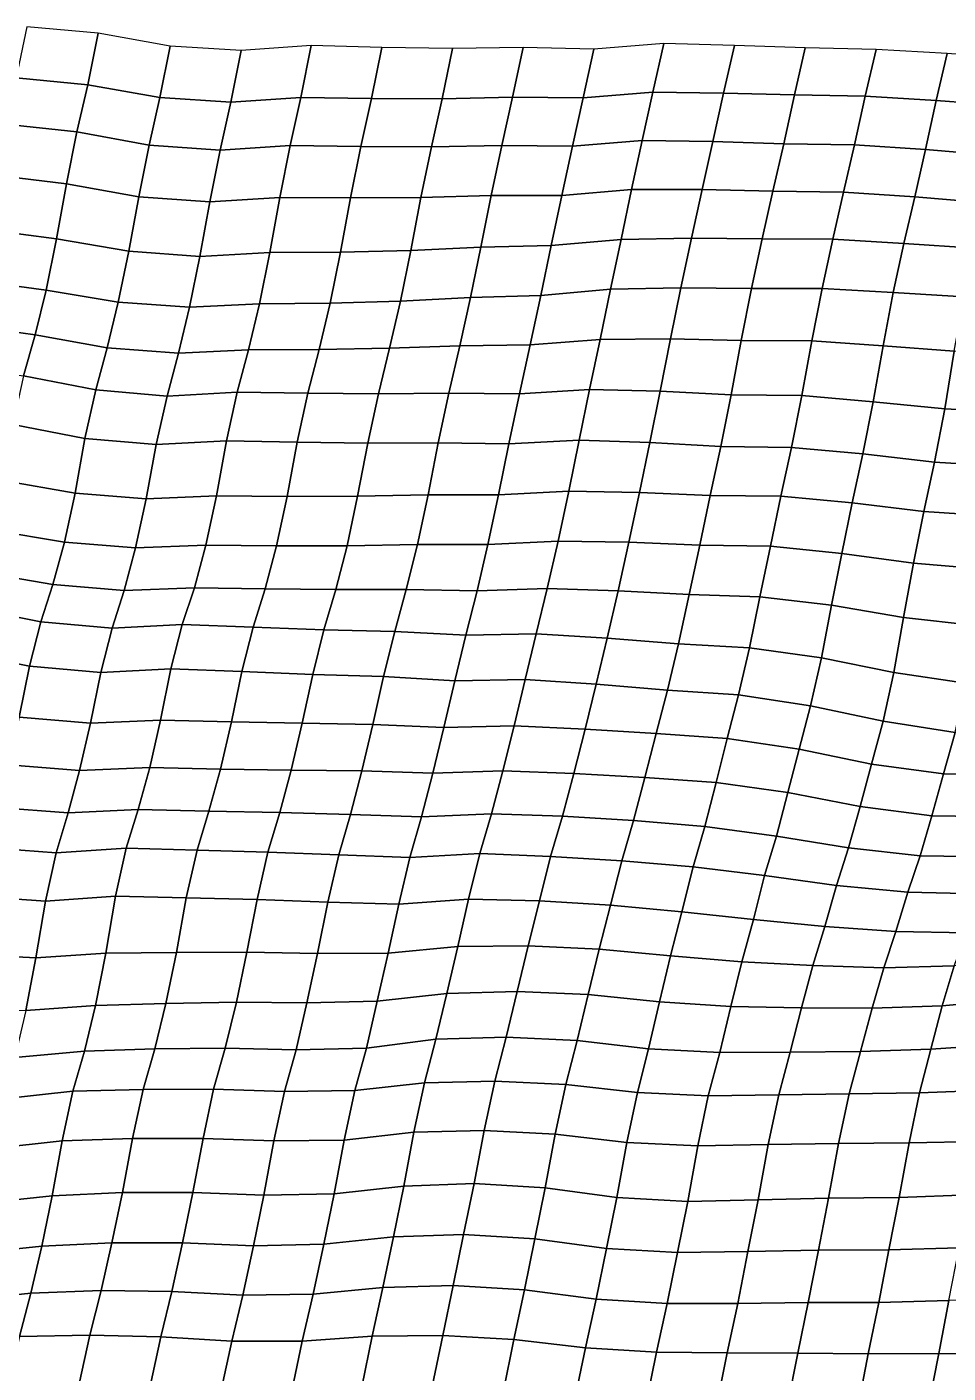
# Model space of a CAD drawing. Header units: metres. Extents: x -7.8 to 5.5, y -4.8 to 2.7.
# Drawn here: x -1.084 to 0.813, y -0.231 to 2.544 of the extents above; entities that cross this region are included whole.
import ezdxf

# ---------------------------------------------------------------- set-up
doc = ezdxf.new("R2010")
doc.units = ezdxf.units.M

msp = doc.modelspace()

# ---------------------------------------------------------------- linework, layer by layer
at = {"layer": 'C2'}
for points in [[(-1.08492, 2.54409, -13.57483), (-1.10637, 2.43916, -13.47205), (-0.95923, 2.42485, -13.455), (-0.93798, 2.53143, -13.5563)], [(-0.93798, 2.53143, -13.5563), (-0.95923, 2.42485, -13.455), (-0.81056, 2.39836, -13.4489), (-0.78927, 2.50461, -13.55049)], [(-0.78927, 2.50461, -13.55049), (-0.81056, 2.39836, -13.4489), (-0.66403, 2.38889, -13.42751), (-0.64277, 2.49547, -13.52881)], [(-0.64277, 2.49547, -13.52881), (-0.66403, 2.38889, -13.42751), (-0.51985, 2.39831, -13.38917), (-0.49868, 2.50555, -13.48988)], [(-0.49868, 2.50555, -13.48988), (-0.51985, 2.39831, -13.38917), (-0.37425, 2.39631, -13.36108), (-0.35287, 2.5019, -13.46326)], [(-0.35287, 2.5019, -13.46326), (-0.37425, 2.39631, -13.36108), (-0.22884, 2.39585, -13.33161), (-0.20725, 2.4998, -13.43527)], [(-0.20725, 2.4998, -13.43527), (-0.22884, 2.39585, -13.33161), (-0.08389, 2.39913, -13.29878), (-0.06215, 2.50175, -13.40363)], [(-0.06215, 2.50175, -13.40363), (-0.08389, 2.39913, -13.29878), (0.06163, 2.39779, -13.2701), (0.08362, 2.49843, -13.37672)], [(0.08362, 2.49843, -13.37672), (0.06163, 2.39779, -13.2701), (0.2055, 2.40963, -13.22959), (0.22755, 2.50984, -13.3366)], [(0.22755, 2.50984, -13.3366), (0.2055, 2.40963, -13.22959), (0.35109, 2.40774, -13.2014), (0.3734, 2.50586, -13.31029)], [(0.3734, 2.50586, -13.31029), (0.35109, 2.40774, -13.2014), (0.49689, 2.4042, -13.17469), (0.51933, 2.50122, -13.28456)], [(0.51933, 2.50122, -13.28456), (0.49689, 2.4042, -13.17469), (0.64261, 2.40121, -13.14748), (0.66512, 2.4978, -13.25776)], [(0.66512, 2.4978, -13.25776), (0.64261, 2.40121, -13.14748), (0.78904, 2.39262, -13.12531), (0.81152, 2.48943, -13.23538)], [(0.81152, 2.48943, -13.23538), (0.78904, 2.39262, -13.12531), (0.9358, 2.3814, -13.1055), (0.95829, 2.47809, -13.21567)], [(-1.10637, 2.43916, -13.47205), (-1.12899, 2.34345, -13.36099), (-0.98167, 2.32772, -13.34522), (-0.95923, 2.42485, -13.455)], [(-0.95923, 2.42485, -13.455), (-0.98167, 2.32772, -13.34522), (-0.83287, 2.30023, -13.34001), (-0.81056, 2.39836, -13.4489)], [(-0.81056, 2.39836, -13.4489), (-0.83287, 2.30023, -13.34001), (-0.68624, 2.29, -13.31931), (-0.66403, 2.38889, -13.42751)], [(-0.66403, 2.38889, -13.42751), (-0.68624, 2.29, -13.31931), (-0.54209, 2.29964, -13.28077), (-0.51985, 2.39831, -13.38917)], [(-0.51985, 2.39831, -13.38917), (-0.54209, 2.29964, -13.28077), (-0.39646, 2.29742, -13.25288), (-0.37425, 2.39631, -13.36108)], [(-0.37425, 2.39631, -13.36108), (-0.39646, 2.29742, -13.25288), (-0.25101, 2.29663, -13.2237), (-0.22884, 2.39585, -13.33161)], [(-0.22884, 2.39585, -13.33161), (-0.25101, 2.29663, -13.2237), (-0.10605, 2.2998, -13.19098), (-0.08389, 2.39913, -13.29878)], [(-0.08389, 2.39913, -13.29878), (-0.10605, 2.2998, -13.19098), (0.0395, 2.29824, -13.16249), (0.06163, 2.39779, -13.2701)], [(0.06163, 2.39779, -13.2701), (0.0395, 2.29824, -13.16249), (0.18337, 2.31008, -13.12198), (0.2055, 2.40963, -13.22959)], [(0.2055, 2.40963, -13.22959), (0.18337, 2.31008, -13.12198), (0.329, 2.30786, -13.09408), (0.35109, 2.40774, -13.2014)], [(0.35109, 2.40774, -13.2014), (0.329, 2.30786, -13.09408), (0.47492, 2.30333, -13.06826), (0.49689, 2.4042, -13.17469)], [(0.49689, 2.4042, -13.17469), (0.47492, 2.30333, -13.06826), (0.62059, 2.30079, -13.04066), (0.64261, 2.40121, -13.14748)], [(0.64261, 2.40121, -13.14748), (0.62059, 2.30079, -13.04066), (0.76713, 2.29132, -13.01928), (0.78904, 2.39262, -13.12531)], [(0.78904, 2.39262, -13.12531), (0.76713, 2.29132, -13.01928), (0.91401, 2.2791, -13.00036), (0.9358, 2.3814, -13.1055)], [(-1.12899, 2.34345, -13.36099), (-1.15044, 2.23852, -13.25821), (-1.00289, 2.22092, -13.24412), (-0.98167, 2.32772, -13.34522)], [(-0.98167, 2.32772, -13.34522), (-1.00289, 2.22092, -13.24412), (-0.85414, 2.19376, -13.23861), (-0.83287, 2.30023, -13.34001)], [(0.0395, 2.29824, -13.16249), (0.0176, 2.19682, -13.05656), (0.16143, 2.20899, -13.01575), (0.18337, 2.31008, -13.12198)], [(0.18337, 2.31008, -13.12198), (0.16143, 2.20899, -13.01575), (0.30683, 2.20864, -12.98618), (0.329, 2.30786, -13.09408)], [(0.329, 2.30786, -13.09408), (0.30683, 2.20864, -12.98618), (0.45261, 2.20521, -12.95937), (0.47492, 2.30333, -13.06826)], [(0.47492, 2.30333, -13.06826), (0.45261, 2.20521, -12.95937), (0.59819, 2.20343, -12.93108), (0.62059, 2.30079, -13.04066)], [(-0.83287, 2.30023, -13.34001), (-0.85414, 2.19376, -13.23861), (-0.70748, 2.18331, -13.21811), (-0.68624, 2.29, -13.31931)], [(-0.68624, 2.29, -13.31931), (-0.70748, 2.18331, -13.21811), (-0.56325, 2.19229, -13.18016), (-0.54209, 2.29964, -13.28077)], [(-0.54209, 2.29964, -13.28077), (-0.56325, 2.19229, -13.18016), (-0.4178, 2.1915, -13.15098), (-0.39646, 2.29742, -13.25288)], [(-0.39646, 2.29742, -13.25288), (-0.4178, 2.1915, -13.15098), (-0.27254, 2.19225, -13.12043), (-0.25101, 2.29663, -13.2237)], [(-0.25101, 2.29663, -13.2237), (-0.27254, 2.19225, -13.12043), (-0.12772, 2.19651, -13.08672), (-0.10605, 2.2998, -13.19098)], [(-0.10605, 2.2998, -13.19098), (-0.12772, 2.19651, -13.08672), (0.0176, 2.19682, -13.05656), (0.0395, 2.29824, -13.16249)], [(0.62059, 2.30079, -13.04066), (0.59819, 2.20343, -12.93108), (0.74475, 2.19374, -12.90989), (0.76713, 2.29132, -13.01928)], [(0.76713, 2.29132, -13.01928), (0.74475, 2.19374, -12.90989), (0.89162, 2.18164, -12.89087), (0.91401, 2.2791, -13.00036)], [(-1.15044, 2.23852, -13.25821), (-1.17098, 2.12623, -13.16204), (-1.02323, 2.10709, -13.14933), (-1.00289, 2.22092, -13.24412)], [(-1.00289, 2.22092, -13.24412), (-1.02323, 2.10709, -13.14933), (-0.87469, 2.08158, -13.14234), (-0.85414, 2.19376, -13.23861)], [(-0.85414, 2.19376, -13.23861), (-0.87469, 2.08158, -13.14234), (-0.72803, 2.07112, -13.12184), (-0.70748, 2.18331, -13.21811)], [(-0.70748, 2.18331, -13.21811), (-0.72803, 2.07112, -13.12184), (-0.58363, 2.07879, -13.08507), (-0.56325, 2.19229, -13.18016)], [(-0.56325, 2.19229, -13.18016), (-0.58363, 2.07879, -13.08507), (-0.43843, 2.07998, -13.05412), (-0.4178, 2.1915, -13.15098)], [(-0.4178, 2.1915, -13.15098), (-0.43843, 2.07998, -13.05412), (-0.29349, 2.08325, -13.0213), (-0.27254, 2.19225, -13.12043)], [(-0.27254, 2.19225, -13.12043), (-0.29349, 2.08325, -13.0213), (-0.14895, 2.08982, -12.98552), (-0.12772, 2.19651, -13.08672)], [(-0.12772, 2.19651, -13.08672), (-0.14895, 2.08982, -12.98552), (-0.00402, 2.0932, -12.9526), (0.0176, 2.19682, -13.05656)], [(0.0176, 2.19682, -13.05656), (-0.00402, 2.0932, -12.9526), (0.13971, 2.10615, -12.9111), (0.16143, 2.20899, -13.01575)], [(0.16143, 2.20899, -13.01575), (0.13971, 2.10615, -12.9111), (0.28477, 2.10854, -12.87906), (0.30683, 2.20864, -12.98618)], [(0.30683, 2.20864, -12.98618), (0.28477, 2.10854, -12.87906), (0.4303, 2.10709, -12.85048), (0.45261, 2.20521, -12.95937)], [(0.45261, 2.20521, -12.95937), (0.4303, 2.10709, -12.85048), (0.57574, 2.10641, -12.8212), (0.59819, 2.20343, -12.93108)], [(0.59819, 2.20343, -12.93108), (0.57574, 2.10641, -12.8212), (0.72218, 2.09771, -12.79913), (0.74475, 2.19374, -12.90989)], [(0.74475, 2.19374, -12.90989), (0.72218, 2.09771, -12.79913), (0.86879, 2.08769, -12.77823), (0.89162, 2.18164, -12.89087)], [(-1.17098, 2.12623, -13.16204), (-1.19247, 2.02151, -13.05906), (-1.04464, 2.00172, -13.04694), (-1.02323, 2.10709, -13.14933)], [(-1.02323, 2.10709, -13.14933), (-1.04464, 2.00172, -13.04694), (-0.89618, 1.97687, -13.03936), (-0.87469, 2.08158, -13.14234)], [(-0.87469, 2.08158, -13.14234), (-0.89618, 1.97687, -13.03936), (-0.74951, 1.96641, -13.01886), (-0.72803, 2.07112, -13.12184)], [(-0.43843, 2.07998, -13.05412), (-0.45987, 1.97493, -12.95144), (-0.31504, 1.97909, -12.91783), (-0.29349, 2.08325, -13.0213)], [(-0.29349, 2.08325, -13.0213), (-0.31504, 1.97909, -12.91783), (-0.17059, 1.98632, -12.88146), (-0.14895, 2.08982, -12.98552)], [(-0.14895, 2.08982, -12.98552), (-0.17059, 1.98632, -12.88146), (-0.02574, 1.99036, -12.84794), (-0.00402, 2.0932, -12.9526)], [(-0.00402, 2.0932, -12.9526), (-0.02574, 1.99036, -12.84794), (0.11801, 2.00319, -12.80654), (0.13971, 2.10615, -12.9111)], [(0.13971, 2.10615, -12.9111), (0.11801, 2.00319, -12.80654), (0.26299, 2.00613, -12.77401), (0.28477, 2.10854, -12.87906)], [(0.28477, 2.10854, -12.87906), (0.26299, 2.00613, -12.77401), (0.4085, 2.0049, -12.74523), (0.4303, 2.10709, -12.85048)], [(0.4303, 2.10709, -12.85048), (0.4085, 2.0049, -12.74523), (0.55384, 2.00499, -12.71527), (0.57574, 2.10641, -12.8212)], [(0.57574, 2.10641, -12.8212), (0.55384, 2.00499, -12.71527), (0.70026, 1.99651, -12.693), (0.72218, 2.09771, -12.79913)], [(0.72218, 2.09771, -12.79913), (0.70026, 1.99651, -12.693), (0.84674, 1.98748, -12.67122), (0.86879, 2.08769, -12.77823)], [(-0.72803, 2.07112, -13.12184), (-0.74951, 1.96641, -13.01886), (-0.60504, 1.97342, -12.98269), (-0.58363, 2.07879, -13.08507)], [(-0.58363, 2.07879, -13.08507), (-0.60504, 1.97342, -12.98269), (-0.45987, 1.97493, -12.95144), (-0.43843, 2.07998, -13.05412)], [(-1.19247, 2.02151, -13.05906), (-1.21557, 1.92976, -12.94445), (-1.06765, 1.9092, -12.93302), (-1.04464, 2.00172, -13.04694)], [(-1.04464, 2.00172, -13.04694), (-1.06765, 1.9092, -12.93302), (-0.91899, 1.88281, -12.92682), (-0.89618, 1.97687, -13.03936)], [(-0.02574, 1.99036, -12.84794), (-0.04763, 1.88883, -12.74211), (0.09633, 1.90002, -12.70219), (0.11801, 2.00319, -12.80654)], [(0.11801, 2.00319, -12.80654), (0.09633, 1.90002, -12.70219), (0.24157, 1.90087, -12.67153), (0.26299, 2.00613, -12.77401)], [(0.26299, 2.00613, -12.77401), (0.24157, 1.90087, -12.67153), (0.3873, 1.89788, -12.64433), (0.4085, 2.0049, -12.74523)], [(0.4085, 2.0049, -12.74523), (0.3873, 1.89788, -12.64433), (0.53274, 1.8972, -12.61506), (0.55384, 2.00499, -12.71527)], [(0.55384, 2.00499, -12.71527), (0.53274, 1.8972, -12.61506), (0.6794, 1.88675, -12.59456), (0.70026, 1.99651, -12.693)], [(-0.89618, 1.97687, -13.03936), (-0.91899, 1.88281, -12.92682), (-0.77221, 1.87136, -12.90721), (-0.74951, 1.96641, -13.01886)], [(-0.74951, 1.96641, -13.01886), (-0.77221, 1.87136, -12.90721), (-0.62777, 1.8787, -12.87074), (-0.60504, 1.97342, -12.98269)], [(-0.60504, 1.97342, -12.98269), (-0.62777, 1.8787, -12.87074), (-0.48249, 1.87923, -12.84038), (-0.45987, 1.97493, -12.95144)], [(-0.45987, 1.97493, -12.95144), (-0.48249, 1.87923, -12.84038), (-0.33745, 1.88173, -12.80825), (-0.31504, 1.97909, -12.91783)], [(-0.31504, 1.97909, -12.91783), (-0.33745, 1.88173, -12.80825), (-0.19272, 1.88677, -12.77385), (-0.17059, 1.98632, -12.88146)], [(-0.17059, 1.98632, -12.88146), (-0.19272, 1.88677, -12.77385), (-0.04763, 1.88883, -12.74211), (-0.02574, 1.99036, -12.84794)], [(0.70026, 1.99651, -12.693), (0.6794, 1.88675, -12.59456), (0.82616, 1.87552, -12.57475), (0.84674, 1.98748, -12.67122)], [(-1.21557, 1.92976, -12.94445), (-1.2397, 1.84614, -12.82254), (-1.09169, 1.82492, -12.81171), (-1.06765, 1.9092, -12.93302)], [(-1.06765, 1.9092, -12.93302), (-1.09169, 1.82492, -12.81171), (-0.94268, 1.79568, -12.80807), (-0.91899, 1.88281, -12.92682)], [(-0.19272, 1.88677, -12.77385), (-0.21513, 1.78941, -12.66427), (-0.06957, 1.78774, -12.63588), (-0.04763, 1.88883, -12.74211)], [(-0.04763, 1.88883, -12.74211), (-0.06957, 1.78774, -12.63588), (0.07465, 1.79684, -12.59783), (0.09633, 1.90002, -12.70219)], [(0.09633, 1.90002, -12.70219), (0.07465, 1.79684, -12.59783), (0.22047, 1.79308, -12.57132), (0.24157, 1.90087, -12.67153)], [(0.24157, 1.90087, -12.67153), (0.22047, 1.79308, -12.57132), (0.36675, 1.7857, -12.54806), (0.3873, 1.89788, -12.64433)], [(0.3873, 1.89788, -12.64433), (0.36675, 1.7857, -12.54806), (0.51227, 1.78436, -12.51938), (0.53274, 1.8972, -12.61506)], [(0.53274, 1.8972, -12.61506), (0.51227, 1.78436, -12.51938), (0.65924, 1.77149, -12.50105), (0.6794, 1.88675, -12.59456)], [(-0.91899, 1.88281, -12.92682), (-0.94268, 1.79568, -12.80807), (-0.79574, 1.78302, -12.78955), (-0.77221, 1.87136, -12.90721)], [(-0.77221, 1.87136, -12.90721), (-0.79574, 1.78302, -12.78955), (-0.65142, 1.79124, -12.75228), (-0.62777, 1.8787, -12.87074)], [(-0.62777, 1.8787, -12.87074), (-0.65142, 1.79124, -12.75228), (-0.50576, 1.7888, -12.72459), (-0.48249, 1.87923, -12.84038)], [(-0.48249, 1.87923, -12.84038), (-0.50576, 1.7888, -12.72459), (-0.36025, 1.78757, -12.69581), (-0.33745, 1.88173, -12.80825)], [(-0.33745, 1.88173, -12.80825), (-0.36025, 1.78757, -12.69581), (-0.21513, 1.78941, -12.66427), (-0.19272, 1.88677, -12.77385)], [(0.6794, 1.88675, -12.59456), (0.65924, 1.77149, -12.50105), (0.80645, 1.75663, -12.48449), (0.82616, 1.87552, -12.57475)], [(0.82616, 1.87552, -12.57475), (0.80645, 1.75663, -12.48449), (0.95274, 1.74914, -12.46133), (0.97189, 1.87253, -12.54755)], [(-1.09169, 1.82492, -12.81171), (-1.11375, 1.72482, -12.70459), (-0.96478, 1.69591, -12.70066), (-0.94268, 1.79568, -12.80807)], [(-0.94268, 1.79568, -12.80807), (-0.96478, 1.69591, -12.70066), (-0.81785, 1.68325, -12.68213), (-0.79574, 1.78302, -12.78955)], [(-0.79574, 1.78302, -12.78955), (-0.81785, 1.68325, -12.68213), (-0.67345, 1.69092, -12.64537), (-0.65142, 1.79124, -12.75228)], [(-0.65142, 1.79124, -12.75228), (-0.67345, 1.69092, -12.64537), (-0.52774, 1.68804, -12.61806), (-0.50576, 1.7888, -12.72459)], [(-0.50576, 1.7888, -12.72459), (-0.52774, 1.68804, -12.61806), (-0.38212, 1.68593, -12.59007), (-0.36025, 1.78757, -12.69581)], [(-0.36025, 1.78757, -12.69581), (-0.38212, 1.68593, -12.59007), (-0.2369, 1.68701, -12.55922), (-0.21513, 1.78941, -12.66427)], [(-0.21513, 1.78941, -12.66427), (-0.2369, 1.68701, -12.55922), (-0.09124, 1.68457, -12.53152), (-0.06957, 1.78774, -12.63588)], [(-0.06957, 1.78774, -12.63588), (-0.09124, 1.68457, -12.53152), (0.05314, 1.69235, -12.49466), (0.07465, 1.79684, -12.59783)], [(0.07465, 1.79684, -12.59783), (0.05314, 1.69235, -12.49466), (0.19911, 1.68738, -12.46923), (0.22047, 1.79308, -12.57132)], [(0.22047, 1.79308, -12.57132), (0.19911, 1.68738, -12.46923), (0.3455, 1.67912, -12.44676), (0.36675, 1.7857, -12.54806)], [(0.36675, 1.7857, -12.54806), (0.3455, 1.67912, -12.44676), (0.49107, 1.67734, -12.41847), (0.51227, 1.78436, -12.51938)], [(0.51227, 1.78436, -12.51938), (0.49107, 1.67734, -12.41847), (0.63812, 1.66381, -12.40073), (0.65924, 1.77149, -12.50105)], [(0.65924, 1.77149, -12.50105), (0.63812, 1.66381, -12.40073), (0.78558, 1.64698, -12.38595), (0.80645, 1.75663, -12.48449)], [(0.80645, 1.75663, -12.48449), (0.78558, 1.64698, -12.38595), (0.93206, 1.63795, -12.36417), (0.95274, 1.74914, -12.46133)], [(-1.11375, 1.72482, -12.70459), (-1.13389, 1.60934, -12.61128), (-0.98528, 1.58328, -12.60478), (-0.96478, 1.69591, -12.70066)], [(-0.96478, 1.69591, -12.70066), (-0.98528, 1.58328, -12.60478), (-0.83845, 1.57151, -12.58547), (-0.81785, 1.68325, -12.68213)], [(-0.81785, 1.68325, -12.68213), (-0.83845, 1.57151, -12.58547), (-0.69384, 1.57742, -12.55028), (-0.67345, 1.69092, -12.64537)], [(-0.67345, 1.69092, -12.64537), (-0.69384, 1.57742, -12.55028), (-0.54834, 1.5763, -12.5214), (-0.52774, 1.68804, -12.61806)], [(-0.52774, 1.68804, -12.61806), (-0.54834, 1.5763, -12.5214), (-0.40303, 1.5766, -12.49124), (-0.38212, 1.68593, -12.59007)], [(-0.38212, 1.68593, -12.59007), (-0.40303, 1.5766, -12.49124), (-0.25802, 1.57933, -12.45891), (-0.2369, 1.68701, -12.55922)], [(-0.2369, 1.68701, -12.55922), (-0.25802, 1.57933, -12.45891), (-0.11265, 1.5792, -12.42914), (-0.09124, 1.68457, -12.53152)], [(-0.09124, 1.68457, -12.53152), (-0.11265, 1.5792, -12.42914), (0.03176, 1.58676, -12.39247), (0.05314, 1.69235, -12.49466)], [(0.05314, 1.69235, -12.49466), (0.03176, 1.58676, -12.39247), (0.17742, 1.58432, -12.36477), (0.19911, 1.68738, -12.46923)], [(0.19911, 1.68738, -12.46923), (0.17742, 1.58432, -12.36477), (0.32352, 1.57836, -12.34023), (0.3455, 1.67912, -12.44676)], [(0.3455, 1.67912, -12.44676), (0.32352, 1.57836, -12.34023), (0.46909, 1.57658, -12.31195), (0.49107, 1.67734, -12.41847)], [(0.49107, 1.67734, -12.41847), (0.46909, 1.57658, -12.31195), (0.61614, 1.56305, -12.29421), (0.63812, 1.66381, -12.40073)], [(0.63812, 1.66381, -12.40073), (0.61614, 1.56305, -12.29421), (0.76371, 1.54534, -12.28022), (0.78558, 1.64698, -12.38595)], [(0.78558, 1.64698, -12.38595), (0.76371, 1.54534, -12.28022), (0.9103, 1.53543, -12.25923), (0.93206, 1.63795, -12.36417)], [(-1.13389, 1.60934, -12.61128), (-1.1556, 1.50639, -12.50673), (-1.00716, 1.48176, -12.49895), (-0.98528, 1.58328, -12.60478)], [(-0.98528, 1.58328, -12.60478), (-1.00716, 1.48176, -12.49895), (-0.86038, 1.47031, -12.47934), (-0.83845, 1.57151, -12.58547)], [(-0.11265, 1.5792, -12.42914), (-0.13449, 1.47734, -12.3236), (0.01, 1.48424, -12.28752), (0.03176, 1.58676, -12.39247)], [(0.03176, 1.58676, -12.39247), (0.01, 1.48424, -12.28752), (0.15566, 1.4818, -12.25983), (0.17742, 1.58432, -12.36477)], [(0.17742, 1.58432, -12.36477), (0.15566, 1.4818, -12.25983), (0.30177, 1.47574, -12.23538), (0.32352, 1.57836, -12.34023)], [(-0.83845, 1.57151, -12.58547), (-0.86038, 1.47031, -12.47934), (-0.71567, 1.47545, -12.44484), (-0.69384, 1.57742, -12.55028)], [(-0.69384, 1.57742, -12.55028), (-0.71567, 1.47545, -12.44484), (-0.57016, 1.47422, -12.41606), (-0.54834, 1.5763, -12.5214)], [(-0.54834, 1.5763, -12.5214), (-0.57016, 1.47422, -12.41606), (-0.42487, 1.47475, -12.3857), (-0.40303, 1.5766, -12.49124)], [(-0.40303, 1.5766, -12.49124), (-0.42487, 1.47475, -12.3857), (-0.27985, 1.47736, -12.35347), (-0.25802, 1.57933, -12.45891)], [(-0.25802, 1.57933, -12.45891), (-0.27985, 1.47736, -12.35347), (-0.13449, 1.47734, -12.3236), (-0.11265, 1.5792, -12.42914)], [(0.32352, 1.57836, -12.34023), (0.30177, 1.47574, -12.23538), (0.44742, 1.47341, -12.20759), (0.46909, 1.57658, -12.31195)], [(0.46909, 1.57658, -12.31195), (0.44742, 1.47341, -12.20759), (0.59459, 1.45889, -12.19074), (0.61614, 1.56305, -12.29421)], [(0.61614, 1.56305, -12.29421), (0.59459, 1.45889, -12.19074), (0.74246, 1.43876, -12.17892), (0.76371, 1.54534, -12.28022)], [(0.76371, 1.54534, -12.28022), (0.74246, 1.43876, -12.17892), (0.88938, 1.42621, -12.16029), (0.9103, 1.53543, -12.25923)], [(-1.1556, 1.50639, -12.50673), (-1.17943, 1.42046, -12.38689), (-1.03082, 1.3944, -12.38039), (-1.00716, 1.48176, -12.49895)], [(-1.00716, 1.48176, -12.49895), (-1.03082, 1.3944, -12.38039), (-0.88397, 1.3824, -12.36128), (-0.86038, 1.47031, -12.47934)], [(-0.86038, 1.47031, -12.47934), (-0.88397, 1.3824, -12.36128), (-0.73932, 1.3881, -12.32628), (-0.71567, 1.47545, -12.44484)], [(-0.71567, 1.47545, -12.44484), (-0.73932, 1.3881, -12.32628), (-0.59369, 1.38588, -12.29839), (-0.57016, 1.47422, -12.41606)], [(-0.57016, 1.47422, -12.41606), (-0.59369, 1.38588, -12.29839), (-0.44814, 1.38432, -12.2699), (-0.42487, 1.47475, -12.3857)], [(-0.42487, 1.47475, -12.3857), (-0.44814, 1.38432, -12.2699), (-0.30282, 1.38451, -12.23984), (-0.27985, 1.47736, -12.35347)], [(-0.27985, 1.47736, -12.35347), (-0.30282, 1.38451, -12.23984), (-0.15709, 1.38153, -12.21264), (-0.13449, 1.47734, -12.3236)], [(-0.13449, 1.47734, -12.3236), (-0.15709, 1.38153, -12.21264), (-0.01239, 1.38678, -12.17804), (0.01, 1.48424, -12.28752)], [(0.01, 1.48424, -12.28752), (-0.01239, 1.38678, -12.17804), (0.13358, 1.38181, -12.15261), (0.15566, 1.4818, -12.25983)], [(0.15566, 1.4818, -12.25983), (0.13358, 1.38181, -12.15261), (0.27994, 1.37377, -12.12994), (0.30177, 1.47574, -12.23538)], [(0.30177, 1.47574, -12.23538), (0.27994, 1.37377, -12.12994), (0.42583, 1.36946, -12.10392), (0.44742, 1.47341, -12.20759)], [(0.44742, 1.47341, -12.20759), (0.42583, 1.36946, -12.10392), (0.57339, 1.35187, -12.08984), (0.59459, 1.45889, -12.19074)], [(0.59459, 1.45889, -12.19074), (0.57339, 1.35187, -12.08984), (0.72186, 1.32691, -12.08235), (0.74246, 1.43876, -12.17892)], [(-1.17943, 1.42046, -12.38689), (-1.20482, 1.34695, -12.25591), (-1.05579, 1.31759, -12.25237), (-1.03082, 1.3944, -12.38039)], [(0.74246, 1.43876, -12.17892), (0.72186, 1.32691, -12.08235), (0.86928, 1.3104, -12.06728), (0.88938, 1.42621, -12.16029)], [(-1.03082, 1.3944, -12.38039), (-1.05579, 1.31759, -12.25237), (-0.9088, 1.3045, -12.23424), (-0.88397, 1.3824, -12.36128)], [(-0.88397, 1.3824, -12.36128), (-0.9088, 1.3045, -12.23424), (-0.76441, 1.31217, -12.19747), (-0.73932, 1.3881, -12.32628)], [(-0.73932, 1.3881, -12.32628), (-0.76441, 1.31217, -12.19747), (-0.61841, 1.30698, -12.17224), (-0.59369, 1.38588, -12.29839)], [(-0.59369, 1.38588, -12.29839), (-0.61841, 1.30698, -12.17224), (-0.47236, 1.30147, -12.14731), (-0.44814, 1.38432, -12.2699)], [(-0.44814, 1.38432, -12.2699), (-0.47236, 1.30147, -12.14731), (-0.32655, 1.29782, -12.1207), (-0.30282, 1.38451, -12.23984)], [(-0.30282, 1.38451, -12.23984), (-0.32655, 1.29782, -12.1207), (-0.18022, 1.29, -12.09783), (-0.15709, 1.38153, -12.21264)], [(-0.15709, 1.38153, -12.21264), (-0.18022, 1.29, -12.09783), (-0.03528, 1.29327, -12.06501), (-0.01239, 1.38678, -12.17804)], [(-0.01239, 1.38678, -12.17804), (-0.03528, 1.29327, -12.06501), (0.11125, 1.28391, -12.04352), (0.13358, 1.38181, -12.15261)], [(0.13358, 1.38181, -12.15261), (0.11125, 1.28391, -12.04352), (0.25807, 1.27213, -12.02421), (0.27994, 1.37377, -12.12994)], [(0.27994, 1.37377, -12.12994), (0.25807, 1.27213, -12.02421), (0.40442, 1.2642, -12.00144), (0.42583, 1.36946, -12.10392)], [(0.42583, 1.36946, -12.10392), (0.40442, 1.2642, -12.00144), (0.55238, 1.24331, -11.99031), (0.57339, 1.35187, -12.08984)], [(-1.20482, 1.34695, -12.25591), (-1.22804, 1.25608, -12.14051), (-1.07898, 1.2265, -12.13717), (-1.05579, 1.31759, -12.25237)], [(0.57339, 1.35187, -12.08984), (0.55238, 1.24331, -11.99031), (0.70153, 1.21296, -11.98766), (0.72186, 1.32691, -12.08235)], [(-1.05579, 1.31759, -12.25237), (-1.07898, 1.2265, -12.13717), (-0.93197, 1.21319, -12.11924), (-0.9088, 1.3045, -12.23424)], [(-0.9088, 1.3045, -12.23424), (-0.93197, 1.21319, -12.11924), (-0.7876, 1.22108, -12.08227), (-0.76441, 1.31217, -12.19747)], [(-0.76441, 1.31217, -12.19747), (-0.7876, 1.22108, -12.08227), (-0.64154, 1.21545, -12.05744), (-0.61841, 1.30698, -12.17224)], [(-0.61841, 1.30698, -12.17224), (-0.64154, 1.21545, -12.05744), (-0.49544, 1.2095, -12.03289), (-0.47236, 1.30147, -12.14731)], [(0.72186, 1.32691, -12.08235), (0.70153, 1.21296, -11.98766), (0.84962, 1.19108, -11.97741), (0.86928, 1.3104, -12.06728)], [(-0.47236, 1.30147, -12.14731), (-0.49544, 1.2095, -12.03289), (-0.34952, 1.20497, -12.00707), (-0.32655, 1.29782, -12.1207)], [(-0.32655, 1.29782, -12.1207), (-0.34952, 1.20497, -12.00707), (-0.20308, 1.19627, -11.985), (-0.18022, 1.29, -12.09783)], [(-0.18022, 1.29, -12.09783), (-0.20308, 1.19627, -11.985), (-0.0581, 1.19921, -11.95247), (-0.03528, 1.29327, -12.06501)], [(-0.03528, 1.29327, -12.06501), (-0.0581, 1.19921, -11.95247), (0.08851, 1.18919, -11.93158), (0.11125, 1.28391, -12.04352)], [(0.11125, 1.28391, -12.04352), (0.08851, 1.18919, -11.93158), (0.23543, 1.17665, -11.91295), (0.25807, 1.27213, -12.02421)], [(-1.22804, 1.25608, -12.14051), (-1.24908, 1.14785, -12.04069), (-1.10037, 1.12102, -12.03489), (-1.07898, 1.2265, -12.13717)], [(0.25807, 1.27213, -12.02421), (0.23543, 1.17665, -11.91295), (0.38196, 1.16729, -11.89147), (0.40442, 1.2642, -12.00144)], [(0.40442, 1.2642, -12.00144), (0.38196, 1.16729, -11.89147), (0.53013, 1.14475, -11.88181), (0.55238, 1.24331, -11.99031)], [(-1.07898, 1.2265, -12.13717), (-1.10037, 1.12102, -12.03489), (-0.95349, 1.1088, -12.01597), (-0.93197, 1.21319, -12.11924)], [(-0.93197, 1.21319, -12.11924), (-0.95349, 1.1088, -12.01597), (-0.80893, 1.11515, -11.98038), (-0.7876, 1.22108, -12.08227)], [(-0.7876, 1.22108, -12.08227), (-0.80893, 1.11515, -11.98038), (-0.66316, 1.11184, -11.95347), (-0.64154, 1.21545, -12.05744)], [(0.55238, 1.24331, -11.99031), (0.53013, 1.14475, -11.88181), (0.6795, 1.11265, -11.88074), (0.70153, 1.21296, -11.98766)], [(-0.64154, 1.21545, -12.05744), (-0.66316, 1.11184, -11.95347), (-0.5174, 1.10852, -11.92657), (-0.49544, 1.2095, -12.03289)], [(-0.49544, 1.2095, -12.03289), (-0.5174, 1.10852, -11.92657), (-0.37174, 1.10608, -11.89887), (-0.34952, 1.20497, -12.00707)], [(-0.34952, 1.20497, -12.00707), (-0.37174, 1.10608, -11.89887), (-0.22558, 1.09969, -11.87472), (-0.20308, 1.19627, -11.985)], [(-0.20308, 1.19627, -11.985), (-0.22558, 1.09969, -11.87472), (-0.0807, 1.1034, -11.84151), (-0.0581, 1.19921, -11.95247)], [(-0.0581, 1.19921, -11.95247), (-0.0807, 1.1034, -11.84151), (0.06549, 1.09679, -11.81756), (0.08851, 1.18919, -11.93158)], [(0.70153, 1.21296, -11.98766), (0.6795, 1.11265, -11.88074), (0.82774, 1.08955, -11.87158), (0.84962, 1.19108, -11.97741)], [(0.08851, 1.18919, -11.93158), (0.06549, 1.09679, -11.81756), (0.21201, 1.08743, -11.79607), (0.23543, 1.17665, -11.91295)], [(0.23543, 1.17665, -11.91295), (0.21201, 1.08743, -11.79607), (0.35862, 1.07741, -11.77518), (0.38196, 1.16729, -11.89147)], [(0.38196, 1.16729, -11.89147), (0.35862, 1.07741, -11.77518), (0.50671, 1.05552, -11.76494), (0.53013, 1.14475, -11.88181)], [(0.53013, 1.14475, -11.88181), (0.50671, 1.05552, -11.76494), (0.65592, 1.02463, -11.76278), (0.6795, 1.11265, -11.88074)], [(-1.10037, 1.12102, -12.03489), (-1.12267, 1.02279, -11.92609), (-0.97587, 1.01123, -11.90658), (-0.95349, 1.1088, -12.01597)], [(-0.95349, 1.1088, -12.01597), (-0.97587, 1.01123, -11.90658), (-0.83128, 1.01736, -11.87119), (-0.80893, 1.11515, -11.98038)], [(-0.80893, 1.11515, -11.98038), (-0.83128, 1.01736, -11.87119), (-0.68554, 1.01426, -11.84409), (-0.66316, 1.11184, -11.95347)], [(-0.66316, 1.11184, -11.95347), (-0.68554, 1.01426, -11.84409), (-0.53993, 1.01215, -11.8161), (-0.5174, 1.10852, -11.92657)], [(0.6795, 1.11265, -11.88074), (0.65592, 1.02463, -11.76278), (0.80384, 1.00418, -11.75125), (0.82774, 1.08955, -11.87158)], [(-0.5174, 1.10852, -11.92657), (-0.53993, 1.01215, -11.8161), (-0.39435, 1.01038, -11.78781), (-0.37174, 1.10608, -11.89887)], [(-0.37174, 1.10608, -11.89887), (-0.39435, 1.01038, -11.78781), (-0.2484, 1.00563, -11.76218), (-0.22558, 1.09969, -11.87472)], [(-0.22558, 1.09969, -11.87472), (-0.2484, 1.00563, -11.76218), (-0.10366, 1.01055, -11.72788), (-0.0807, 1.1034, -11.84151)], [(-0.0807, 1.1034, -11.84151), (-0.10366, 1.01055, -11.72788), (0.04234, 1.00537, -11.70265), (0.06549, 1.09679, -11.81756)], [(0.06549, 1.09679, -11.81756), (0.04234, 1.00537, -11.70265), (0.18872, 0.9971, -11.68018), (0.21201, 1.08743, -11.79607)], [(0.21201, 1.08743, -11.79607), (0.18872, 0.9971, -11.68018), (0.3354, 0.98654, -11.65978), (0.35862, 1.07741, -11.77518)], [(0.82774, 1.08955, -11.87158), (0.80384, 1.00418, -11.75125), (0.94962, 1.00075, -11.72444), (0.97431, 1.07986, -11.85039)], [(0.35862, 1.07741, -11.77518), (0.3354, 0.98654, -11.65978), (0.48337, 0.96564, -11.64865), (0.50671, 1.05552, -11.76494)], [(0.50671, 1.05552, -11.76494), (0.48337, 0.96564, -11.64865), (0.63228, 0.93717, -11.64432), (0.65592, 1.02463, -11.76278)], [(-1.12267, 1.02279, -11.92609), (-1.14626, 0.93488, -11.80803), (-0.99951, 0.92377, -11.78813), (-0.97587, 1.01123, -11.90658)], [(-0.97587, 1.01123, -11.90658), (-0.99951, 0.92377, -11.78813), (-0.85506, 0.931, -11.75175), (-0.83128, 1.01736, -11.87119)], [(-0.83128, 1.01736, -11.87119), (-0.85506, 0.931, -11.75175), (-0.70931, 0.92779, -11.72475), (-0.68554, 1.01426, -11.84409)], [(-0.68554, 1.01426, -11.84409), (-0.70931, 0.92779, -11.72475), (-0.56357, 0.92469, -11.69764), (-0.53993, 1.01215, -11.8161)], [(-0.53993, 1.01215, -11.8161), (-0.56357, 0.92469, -11.69764), (-0.41773, 0.92082, -11.67123), (-0.39435, 1.01038, -11.78781)], [(-0.39435, 1.01038, -11.78781), (-0.41773, 0.92082, -11.67123), (-0.27174, 0.91575, -11.6459), (-0.2484, 1.00563, -11.76218)], [(-0.2484, 1.00563, -11.76218), (-0.27174, 0.91575, -11.6459), (-0.1272, 0.92221, -11.61021), (-0.10366, 1.01055, -11.72788)], [(-0.10366, 1.01055, -11.72788), (-0.1272, 0.92221, -11.61021), (0.0188, 0.91702, -11.58498), (0.04234, 1.00537, -11.70265)], [(0.04234, 1.00537, -11.70265), (0.0188, 0.91702, -11.58498), (0.16525, 0.90832, -11.56291), (0.18872, 0.9971, -11.68018)], [(0.65592, 1.02463, -11.76278), (0.63228, 0.93717, -11.64432), (0.78001, 0.91814, -11.63151), (0.80384, 1.00418, -11.75125)], [(0.80384, 1.00418, -11.75125), (0.78001, 0.91814, -11.63151), (0.92566, 0.91581, -11.60372), (0.94962, 1.00075, -11.72444)], [(0.18872, 0.9971, -11.68018), (0.16525, 0.90832, -11.56291), (0.31217, 0.89578, -11.54428), (0.3354, 0.98654, -11.65978)], [(0.3354, 0.98654, -11.65978), (0.31217, 0.89578, -11.54428), (0.46001, 0.87587, -11.53226), (0.48337, 0.96564, -11.64865)], [(0.48337, 0.96564, -11.64865), (0.46001, 0.87587, -11.53226), (0.60839, 0.85168, -11.52409), (0.63228, 0.93717, -11.64432)], [(-1.14626, 0.93488, -11.80803), (-1.17052, 0.85236, -11.68514), (-1.02386, 0.8419, -11.66464), (-0.99951, 0.92377, -11.78813)], [(-0.99951, 0.92377, -11.78813), (-1.02386, 0.8419, -11.66464), (-0.87968, 0.85133, -11.6263), (-0.85506, 0.931, -11.75175)], [(-0.85506, 0.931, -11.75175), (-0.87968, 0.85133, -11.6263), (-0.7338, 0.84713, -11.60018), (-0.70931, 0.92779, -11.72475)], [(-0.70931, 0.92779, -11.72475), (-0.7338, 0.84713, -11.60018), (-0.58791, 0.84283, -11.57416), (-0.56357, 0.92469, -11.69764)], [(-0.56357, 0.92469, -11.69764), (-0.58791, 0.84283, -11.57416), (-0.44192, 0.83775, -11.54883), (-0.41773, 0.92082, -11.67123)], [(-0.41773, 0.92082, -11.67123), (-0.44192, 0.83775, -11.54883), (-0.29581, 0.83169, -11.52439), (-0.27174, 0.91575, -11.6459)], [(-0.27174, 0.91575, -11.6459), (-0.29581, 0.83169, -11.52439), (-0.15153, 0.84024, -11.48683), (-0.1272, 0.92221, -11.61021)], [(-0.1272, 0.92221, -11.61021), (-0.15153, 0.84024, -11.48683), (-0.0054, 0.83406, -11.46249), (0.0188, 0.91702, -11.58498)], [(0.0188, 0.91702, -11.58498), (-0.0054, 0.83406, -11.46249), (0.14107, 0.82514, -11.44061), (0.16525, 0.90832, -11.56291)], [(0.63228, 0.93717, -11.64432), (0.60839, 0.85168, -11.52409), (0.75577, 0.83551, -11.50872), (0.78001, 0.91814, -11.63151)], [(0.78001, 0.91814, -11.63151), (0.75577, 0.83551, -11.50872), (0.90136, 0.83362, -11.48053), (0.92566, 0.91581, -11.60372)], [(0.16525, 0.90832, -11.56291), (0.14107, 0.82514, -11.44061), (0.28799, 0.81259, -11.42198), (0.31217, 0.89578, -11.54428)], [(0.31217, 0.89578, -11.54428), (0.28799, 0.81259, -11.42198), (0.43556, 0.79489, -11.40799), (0.46001, 0.87587, -11.53226)], [(0.46001, 0.87587, -11.53226), (0.43556, 0.79489, -11.40799), (0.5835, 0.77421, -11.39666), (0.60839, 0.85168, -11.52409)], [(-1.17052, 0.85236, -11.68514), (-1.19254, 0.75193, -11.57832), (-1.04597, 0.74224, -11.55713), (-1.02386, 0.8419, -11.66464)], [(-1.02386, 0.8419, -11.66464), (-1.04597, 0.74224, -11.55713), (-0.90185, 0.75211, -11.51839), (-0.87968, 0.85133, -11.6263)], [(-0.87968, 0.85133, -11.6263), (-0.90185, 0.75211, -11.51839), (-0.75611, 0.74901, -11.49129), (-0.7338, 0.84713, -11.60018)], [(-0.7338, 0.84713, -11.60018), (-0.75611, 0.74901, -11.49129), (-0.6103, 0.74537, -11.46467), (-0.58791, 0.84283, -11.57416)], [(-0.58791, 0.84283, -11.57416), (-0.6103, 0.74537, -11.46467), (-0.46425, 0.73974, -11.43984), (-0.44192, 0.83775, -11.54883)], [(-0.44192, 0.83775, -11.54883), (-0.46425, 0.73974, -11.43984), (-0.31838, 0.73565, -11.41362), (-0.29581, 0.83169, -11.52439)], [(-0.29581, 0.83169, -11.52439), (-0.31838, 0.73565, -11.41362), (-0.17436, 0.74629, -11.37419), (-0.15153, 0.84024, -11.48683)], [(-0.15153, 0.84024, -11.48683), (-0.17436, 0.74629, -11.37419), (-0.02854, 0.74253, -11.34768), (-0.0054, 0.83406, -11.46249)], [(-0.0054, 0.83406, -11.46249), (-0.02854, 0.74253, -11.34768), (0.11789, 0.73394, -11.3255), (0.14107, 0.82514, -11.44061)], [(0.60839, 0.85168, -11.52409), (0.5835, 0.77421, -11.39666), (0.73057, 0.76046, -11.37912), (0.75577, 0.83551, -11.50872)], [(0.75577, 0.83551, -11.50872), (0.73057, 0.76046, -11.37912), (0.87634, 0.75714, -11.35221), (0.90136, 0.83362, -11.48053)], [(0.14107, 0.82514, -11.44061), (0.11789, 0.73394, -11.3255), (0.26503, 0.71964, -11.30846), (0.28799, 0.81259, -11.42198)], [(0.28799, 0.81259, -11.42198), (0.26503, 0.71964, -11.30846), (0.4123, 0.70434, -11.2923), (0.43556, 0.79489, -11.40799)], [(0.43556, 0.79489, -11.40799), (0.4123, 0.70434, -11.2923), (0.5595, 0.6896, -11.27564), (0.5835, 0.77421, -11.39666)], [(-1.19254, 0.75193, -11.57832), (-1.21221, 0.63272, -11.48836), (-1.06593, 0.62534, -11.4651), (-1.04597, 0.74224, -11.55713)], [(-1.04597, 0.74224, -11.55713), (-1.06593, 0.62534, -11.4651), (-0.92172, 0.63443, -11.42705), (-0.90185, 0.75211, -11.51839)], [(-0.90185, 0.75211, -11.51839), (-0.92172, 0.63443, -11.42705), (-0.77656, 0.63595, -11.3958), (-0.75611, 0.74901, -11.49129)], [(0.5835, 0.77421, -11.39666), (0.5595, 0.6896, -11.27564), (0.70612, 0.67947, -11.25485), (0.73057, 0.76046, -11.37912)], [(0.73057, 0.76046, -11.37912), (0.70612, 0.67947, -11.25485), (0.85179, 0.67692, -11.22725), (0.87634, 0.75714, -11.35221)], [(-0.75611, 0.74901, -11.49129), (-0.77656, 0.63595, -11.3958), (-0.63127, 0.63648, -11.36545), (-0.6103, 0.74537, -11.46467)], [(-0.6103, 0.74537, -11.46467), (-0.63127, 0.63648, -11.36545), (-0.48558, 0.63382, -11.33795), (-0.46425, 0.73974, -11.43984)], [(-0.46425, 0.73974, -11.43984), (-0.48558, 0.63382, -11.33795), (-0.34035, 0.63479, -11.30719), (-0.31838, 0.73565, -11.41362)], [(-0.31838, 0.73565, -11.41362), (-0.34035, 0.63479, -11.30719), (-0.19672, 0.64861, -11.2649), (-0.17436, 0.74629, -11.37419)], [(-0.17436, 0.74629, -11.37419), (-0.19672, 0.64861, -11.2649), (-0.05149, 0.64957, -11.23415), (-0.02854, 0.74253, -11.34768)], [(-0.02854, 0.74253, -11.34768), (-0.05149, 0.64957, -11.23415), (0.09468, 0.64307, -11.2101), (0.11789, 0.73394, -11.3255)], [(0.11789, 0.73394, -11.3255), (0.09468, 0.64307, -11.2101), (0.24175, 0.62932, -11.19256), (0.26503, 0.71964, -11.30846)], [(0.26503, 0.71964, -11.30846), (0.24175, 0.62932, -11.19256), (0.38863, 0.6171, -11.17364), (0.4123, 0.70434, -11.2923)], [(0.4123, 0.70434, -11.2923), (0.38863, 0.6171, -11.17364), (0.53499, 0.60906, -11.15098), (0.5595, 0.6896, -11.27564)], [(0.5595, 0.6896, -11.27564), (0.53499, 0.60906, -11.15098), (0.6809, 0.60464, -11.12505), (0.70612, 0.67947, -11.25485)], [(0.70612, 0.67947, -11.25485), (0.6809, 0.60464, -11.12505), (0.82574, 0.60868, -11.09154), (0.85179, 0.67692, -11.22725)], [(-0.34035, 0.63479, -11.30719), (-0.36252, 0.53557, -11.19929), (-0.21921, 0.55191, -11.15473), (-0.19672, 0.64861, -11.2649)], [(-0.19672, 0.64861, -11.2649), (-0.21921, 0.55191, -11.15473), (-0.07431, 0.55552, -11.12161), (-0.05149, 0.64957, -11.23415)], [(-0.05149, 0.64957, -11.23415), (-0.07431, 0.55552, -11.12161), (0.07183, 0.54923, -11.09737), (0.09468, 0.64307, -11.2101)], [(0.09468, 0.64307, -11.2101), (0.07183, 0.54923, -11.09737), (0.21907, 0.53416, -11.08101), (0.24175, 0.62932, -11.19256)], [(-1.21221, 0.63272, -11.48836), (-1.233, 0.5224, -11.39041), (-1.08694, 0.51678, -11.36557), (-1.06593, 0.62534, -11.4651)], [(-1.06593, 0.62534, -11.4651), (-1.08694, 0.51678, -11.36557), (-0.94289, 0.52719, -11.32634), (-0.92172, 0.63443, -11.42705)], [(-0.92172, 0.63443, -11.42705), (-0.94289, 0.52719, -11.32634), (-0.79803, 0.53113, -11.29293), (-0.77656, 0.63595, -11.3958)], [(-0.77656, 0.63595, -11.3958), (-0.79803, 0.53113, -11.29293), (-0.65297, 0.53352, -11.26089), (-0.63127, 0.63648, -11.36545)], [(-0.63127, 0.63648, -11.36545), (-0.65297, 0.53352, -11.26089), (-0.50744, 0.53207, -11.23231), (-0.48558, 0.63382, -11.33795)], [(-0.48558, 0.63382, -11.33795), (-0.50744, 0.53207, -11.23231), (-0.36252, 0.53557, -11.19929), (-0.34035, 0.63479, -11.30719)], [(0.24175, 0.62932, -11.19256), (0.21907, 0.53416, -11.08101), (0.36561, 0.52469, -11.05962), (0.38863, 0.6171, -11.17364)], [(0.38863, 0.6171, -11.17364), (0.36561, 0.52469, -11.05962), (0.51131, 0.52192, -11.03222), (0.53499, 0.60906, -11.15098)], [(0.82574, 0.60868, -11.09154), (0.80147, 0.52627, -10.96855), (0.94518, 0.53943, -10.92685), (0.96897, 0.62569, -11.04639)], [(0.53499, 0.60906, -11.15098), (0.51131, 0.52192, -11.03222), (0.65677, 0.52102, -11.00315), (0.6809, 0.60464, -11.12505)], [(0.6809, 0.60464, -11.12505), (0.65677, 0.52102, -11.00315), (0.80147, 0.52627, -10.96855), (0.82574, 0.60868, -11.09154)], [(-0.21921, 0.55191, -11.15473), (-0.24195, 0.4572, -11.04278), (-0.09714, 0.46157, -11.00897), (-0.07431, 0.55552, -11.12161)], [(-0.07431, 0.55552, -11.12161), (-0.09714, 0.46157, -11.00897), (0.04905, 0.45485, -10.98512), (0.07183, 0.54923, -11.09737)], [(-0.94289, 0.52719, -11.32634), (-0.96562, 0.43248, -11.21439), (-0.82087, 0.43729, -11.18019), (-0.79803, 0.53113, -11.29293)], [(-0.79803, 0.53113, -11.29293), (-0.82087, 0.43729, -11.18019), (-0.67572, 0.43892, -11.14885), (-0.65297, 0.53352, -11.26089)], [(-0.65297, 0.53352, -11.26089), (-0.67572, 0.43892, -11.14885), (-0.52997, 0.43571, -11.12184), (-0.50744, 0.53207, -11.23231)], [(-0.50744, 0.53207, -11.23231), (-0.52997, 0.43571, -11.12184), (-0.38502, 0.43898, -11.08902), (-0.36252, 0.53557, -11.19929)], [(-0.36252, 0.53557, -11.19929), (-0.38502, 0.43898, -11.08902), (-0.24195, 0.4572, -11.04278), (-0.21921, 0.55191, -11.15473)], [(0.07183, 0.54923, -11.09737), (0.04905, 0.45485, -10.98512), (0.19655, 0.43769, -10.97064), (0.21907, 0.53416, -11.08101)], [(0.21907, 0.53416, -11.08101), (0.19655, 0.43769, -10.97064), (0.3429, 0.42975, -10.94787), (0.36561, 0.52469, -11.05962)], [(0.80147, 0.52627, -10.96855), (0.77805, 0.43705, -10.85167), (0.92221, 0.44659, -10.81323), (0.94518, 0.53943, -10.92685)], [(-1.08694, 0.51678, -11.36557), (-1.10941, 0.41998, -11.2555), (-0.96562, 0.43248, -11.21439), (-0.94289, 0.52719, -11.32634)], [(0.36561, 0.52469, -11.05962), (0.3429, 0.42975, -10.94787), (0.48812, 0.43083, -10.91702), (0.51131, 0.52192, -11.03222)], [(0.51131, 0.52192, -11.03222), (0.48812, 0.43083, -10.91702), (0.63328, 0.43235, -10.88578), (0.65677, 0.52102, -11.00315)], [(0.65677, 0.52102, -11.00315), (0.63328, 0.43235, -10.88578), (0.77805, 0.43705, -10.85167), (0.80147, 0.52627, -10.96855)], [(-0.38502, 0.43898, -11.08902), (-0.40865, 0.35141, -10.97066), (-0.2653, 0.36743, -10.9264), (-0.24195, 0.4572, -11.04278)], [(-0.24195, 0.4572, -11.04278), (-0.2653, 0.36743, -10.9264), (-0.12037, 0.37081, -10.89348), (-0.09714, 0.46157, -11.00897)], [(-0.09714, 0.46157, -11.00897), (-0.12037, 0.37081, -10.89348), (0.02586, 0.36376, -10.86992), (0.04905, 0.45485, -10.98512)], [(0.04905, 0.45485, -10.98512), (0.02586, 0.36376, -10.86992), (0.17327, 0.34737, -10.85475), (0.19655, 0.43769, -10.97064)], [(0.77805, 0.43705, -10.85167), (0.75472, 0.34706, -10.73548), (0.89942, 0.35231, -10.70088), (0.92221, 0.44659, -10.81323)], [(-1.10941, 0.41998, -11.2555), (-1.13333, 0.33471, -11.13507), (-0.98989, 0.34996, -11.0915), (-0.96562, 0.43248, -11.21439)], [(-0.96562, 0.43248, -11.21439), (-0.98989, 0.34996, -11.0915), (-0.84502, 0.35389, -11.05809), (-0.82087, 0.43729, -11.18019)], [(-0.82087, 0.43729, -11.18019), (-0.84502, 0.35389, -11.05809), (-0.69971, 0.3542, -11.02793), (-0.67572, 0.43892, -11.14885)], [(-0.67572, 0.43892, -11.14885), (-0.69971, 0.3542, -11.02793), (-0.5538, 0.34978, -11.002), (-0.52997, 0.43571, -11.12184)], [(-0.52997, 0.43571, -11.12184), (-0.5538, 0.34978, -11.002), (-0.40865, 0.35141, -10.97066), (-0.38502, 0.43898, -11.08902)], [(0.19655, 0.43769, -10.97064), (0.17327, 0.34737, -10.85475), (0.3195, 0.34031, -10.83119), (0.3429, 0.42975, -10.94787)], [(0.3429, 0.42975, -10.94787), (0.3195, 0.34031, -10.83119), (0.46457, 0.3426, -10.79926), (0.48812, 0.43083, -10.91702)], [(0.48812, 0.43083, -10.91702), (0.46457, 0.3426, -10.79926), (0.60967, 0.34466, -10.76752), (0.63328, 0.43235, -10.88578)], [(0.63328, 0.43235, -10.88578), (0.60967, 0.34466, -10.76752), (0.75472, 0.34706, -10.73548), (0.77805, 0.43705, -10.85167)], [(-0.40865, 0.35141, -10.97066), (-0.4305, 0.24955, -10.86512), (-0.28717, 0.26579, -10.82066), (-0.2653, 0.36743, -10.9264)], [(-0.2653, 0.36743, -10.9264), (-0.28717, 0.26579, -10.82066), (-0.14228, 0.2695, -10.78744), (-0.12037, 0.37081, -10.89348)], [(-0.12037, 0.37081, -10.89348), (-0.14228, 0.2695, -10.78744), (0.00402, 0.2619, -10.76438), (0.02586, 0.36376, -10.86992)], [(0.02586, 0.36376, -10.86992), (0.00402, 0.2619, -10.76438), (0.15152, 0.24474, -10.7499), (0.17327, 0.34737, -10.85475)], [(-1.13333, 0.33471, -11.13507), (-1.15509, 0.23219, -11.03012), (-1.01174, 0.24821, -10.98586), (-0.98989, 0.34996, -11.0915)], [(-0.98989, 0.34996, -11.0915), (-1.01174, 0.24821, -10.98586), (-0.86698, 0.25291, -10.95176), (-0.84502, 0.35389, -11.05809)], [(-0.84502, 0.35389, -11.05809), (-0.86698, 0.25291, -10.95176), (-0.72162, 0.25289, -10.92189), (-0.69971, 0.3542, -11.02793)], [(-0.69971, 0.3542, -11.02793), (-0.72162, 0.25289, -10.92189), (-0.57563, 0.24782, -10.89656), (-0.5538, 0.34978, -11.002)], [(-0.5538, 0.34978, -11.002), (-0.57563, 0.24782, -10.89656), (-0.4305, 0.24955, -10.86512), (-0.40865, 0.35141, -10.97066)], [(0.17327, 0.34737, -10.85475), (0.15152, 0.24474, -10.7499), (0.29778, 0.23747, -10.72654), (0.3195, 0.34031, -10.83119)], [(0.3195, 0.34031, -10.83119), (0.29778, 0.23747, -10.72654), (0.44281, 0.24008, -10.69431), (0.46457, 0.3426, -10.79926)], [(0.46457, 0.3426, -10.79926), (0.44281, 0.24008, -10.69431), (0.58788, 0.24237, -10.66237), (0.60967, 0.34466, -10.76752)], [(0.60967, 0.34466, -10.76752), (0.58788, 0.24237, -10.66237), (0.73308, 0.24355, -10.63142), (0.75472, 0.34706, -10.73548)], [(0.75472, 0.34706, -10.73548), (0.73308, 0.24355, -10.63142), (0.87805, 0.24661, -10.5988), (0.89942, 0.35231, -10.70088)], [(-1.01174, 0.24821, -10.98586), (-1.03213, 0.13471, -10.89078), (-0.88761, 0.14139, -10.8549), (-0.86698, 0.25291, -10.95176)], [(-0.86698, 0.25291, -10.95176), (-0.88761, 0.14139, -10.8549), (-0.74227, 0.14148, -10.82493), (-0.72162, 0.25289, -10.92189)], [(-0.72162, 0.25289, -10.92189), (-0.74227, 0.14148, -10.82493), (-0.5962, 0.13574, -10.80019), (-0.57563, 0.24782, -10.89656)], [(-0.4305, 0.24955, -10.86512), (-0.45121, 0.13869, -10.76767), (-0.30781, 0.15426, -10.7238), (-0.28717, 0.26579, -10.82066)], [(-0.28717, 0.26579, -10.82066), (-0.30781, 0.15426, -10.7238), (-0.16312, 0.15963, -10.6891), (-0.14228, 0.2695, -10.78744)], [(-0.14228, 0.2695, -10.78744), (-0.16312, 0.15963, -10.6891), (-0.0167, 0.15103, -10.66693), (0.00402, 0.2619, -10.76438)], [(0.00402, 0.2619, -10.76438), (-0.0167, 0.15103, -10.66693), (0.13113, 0.13124, -10.65481), (0.15152, 0.24474, -10.7499)], [(-1.15509, 0.23219, -11.03012), (-1.17557, 0.11946, -10.93435), (-1.03213, 0.13471, -10.89078), (-1.01174, 0.24821, -10.98586)], [(-0.57563, 0.24782, -10.89656), (-0.5962, 0.13574, -10.80019), (-0.45121, 0.13869, -10.76767), (-0.4305, 0.24955, -10.86512)], [(0.15152, 0.24474, -10.7499), (0.13113, 0.13124, -10.65481), (0.27751, 0.12309, -10.63224), (0.29778, 0.23747, -10.72654)], [(0.29778, 0.23747, -10.72654), (0.27751, 0.12309, -10.63224), (0.42244, 0.12647, -10.59932), (0.44281, 0.24008, -10.69431)], [(0.44281, 0.24008, -10.69431), (0.42244, 0.12647, -10.59932), (0.56741, 0.12952, -10.56669), (0.58788, 0.24237, -10.66237)], [(0.58788, 0.24237, -10.66237), (0.56741, 0.12952, -10.56669), (0.71253, 0.13137, -10.53515), (0.73308, 0.24355, -10.63142)], [(0.73308, 0.24355, -10.63142), (0.71253, 0.13137, -10.53515), (0.85727, 0.13629, -10.50085), (0.87805, 0.24661, -10.5988)], [(-1.03213, 0.13471, -10.89078), (-1.0537, 0.03065, -10.78721), (-0.90925, 0.03788, -10.75084), (-0.88761, 0.14139, -10.8549)], [(-0.88761, 0.14139, -10.8549), (-0.90925, 0.03788, -10.75084), (-0.76384, 0.03742, -10.72136), (-0.74227, 0.14148, -10.82493)], [(-0.74227, 0.14148, -10.82493), (-0.76384, 0.03742, -10.72136), (-0.61777, 0.03169, -10.69663), (-0.5962, 0.13574, -10.80019)], [(-0.45121, 0.13869, -10.76767), (-0.47278, 0.03463, -10.6641), (-0.32933, 0.04988, -10.62053), (-0.30781, 0.15426, -10.7238)], [(-0.30781, 0.15426, -10.7238), (-0.32933, 0.04988, -10.62053), (-0.18462, 0.05502, -10.58603), (-0.16312, 0.15963, -10.6891)], [(-0.16312, 0.15963, -10.6891), (-0.18462, 0.05502, -10.58603), (-0.03813, 0.04588, -10.56435), (-0.0167, 0.15103, -10.66693)], [(-0.0167, 0.15103, -10.66693), (-0.03813, 0.04588, -10.56435), (0.10969, 0.0262, -10.55213), (0.13113, 0.13124, -10.65481)], [(-1.17557, 0.11946, -10.93435), (-1.19714, 0.01541, -10.83078), (-1.0537, 0.03065, -10.78721), (-1.03213, 0.13471, -10.89078)], [(-0.5962, 0.13574, -10.80019), (-0.61777, 0.03169, -10.69663), (-0.47278, 0.03463, -10.6641), (-0.45121, 0.13869, -10.76767)], [(0.13113, 0.13124, -10.65481), (0.10969, 0.0262, -10.55213), (0.25613, 0.01749, -10.53006), (0.27751, 0.12309, -10.63224)], [(0.27751, 0.12309, -10.63224), (0.25613, 0.01749, -10.53006), (0.40121, 0.01967, -10.49822), (0.42244, 0.12647, -10.59932)], [(0.42244, 0.12647, -10.59932), (0.40121, 0.01967, -10.49822), (0.54625, 0.02217, -10.46608), (0.56741, 0.12952, -10.56669)], [(0.56741, 0.12952, -10.56669), (0.54625, 0.02217, -10.46608), (0.69146, 0.02336, -10.43513), (0.71253, 0.13137, -10.53515)], [(0.71253, 0.13137, -10.53515), (0.69146, 0.02336, -10.43513), (0.83628, 0.02762, -10.40142), (0.85727, 0.13629, -10.50085)], [(-1.19714, 0.01541, -10.83078), (-1.21965, -0.08118, -10.72051), (-1.07617, -0.06615, -10.67713), (-1.0537, 0.03065, -10.78721)], [(-1.0537, 0.03065, -10.78721), (-1.07617, -0.06615, -10.67713), (-0.93154, -0.06035, -10.64204), (-0.90925, 0.03788, -10.75084)], [(-0.90925, 0.03788, -10.75084), (-0.93154, -0.06035, -10.64204), (-0.7859, -0.06268, -10.61425), (-0.76384, 0.03742, -10.72136)], [(-0.76384, 0.03742, -10.72136), (-0.7859, -0.06268, -10.61425), (-0.63964, -0.06995, -10.59089), (-0.61777, 0.03169, -10.69663)], [(-0.61777, 0.03169, -10.69663), (-0.63964, -0.06995, -10.59089), (-0.49449, -0.06832, -10.55955), (-0.47278, 0.03463, -10.6641)], [(-0.47278, 0.03463, -10.6641), (-0.49449, -0.06832, -10.55955), (-0.35089, -0.05428, -10.51706), (-0.32933, 0.04988, -10.62053)], [(-0.32933, 0.04988, -10.62053), (-0.35089, -0.05428, -10.51706), (-0.20604, -0.05024, -10.48355), (-0.18462, 0.05502, -10.58603)], [(-0.18462, 0.05502, -10.58603), (-0.20604, -0.05024, -10.48355), (-0.05954, -0.05938, -10.46186), (-0.03813, 0.04588, -10.56435)], [(-0.03813, 0.04588, -10.56435), (-0.05954, -0.05938, -10.46186), (0.08822, -0.07863, -10.44925), (0.10969, 0.0262, -10.55213)], [(0.10969, 0.0262, -10.55213), (0.08822, -0.07863, -10.44925), (0.23471, -0.08777, -10.42757), (0.25613, 0.01749, -10.53006)], [(0.25613, 0.01749, -10.53006), (0.23471, -0.08777, -10.42757), (0.37999, -0.08713, -10.39712), (0.40121, 0.01967, -10.49822)], [(0.40121, 0.01967, -10.49822), (0.37999, -0.08713, -10.39712), (0.52515, -0.08561, -10.36587), (0.54625, 0.02217, -10.46608)], [(0.54625, 0.02217, -10.46608), (0.52515, -0.08561, -10.36587), (0.67047, -0.08531, -10.33571), (0.69146, 0.02336, -10.43513)], [(0.69146, 0.02336, -10.43513), (0.67047, -0.08531, -10.33571), (0.81536, -0.08159, -10.30249), (0.83628, 0.02762, -10.40142)], [(-0.49449, -0.06832, -10.55955), (-0.51699, -0.16491, -10.44927), (-0.3729, -0.15482, -10.41034), (-0.35089, -0.05428, -10.51706)], [(-0.35089, -0.05428, -10.51706), (-0.3729, -0.15482, -10.41034), (-0.22776, -0.15309, -10.37889), (-0.20604, -0.05024, -10.48355)], [(-0.20604, -0.05024, -10.48355), (-0.22776, -0.15309, -10.37889), (-0.08133, -0.16168, -10.35672), (-0.05954, -0.05938, -10.46186)], [(-1.21965, -0.08118, -10.72051), (-1.24343, -0.16754, -10.60107), (-1.09957, -0.15559, -10.56045), (-1.07617, -0.06615, -10.67713)], [(-1.07617, -0.06615, -10.67713), (-1.09957, -0.15559, -10.56045), (-0.95461, -0.15243, -10.52773), (-0.93154, -0.06035, -10.64204)], [(-0.93154, -0.06035, -10.64204), (-0.95461, -0.15243, -10.52773), (-0.80876, -0.1564, -10.50141), (-0.7859, -0.06268, -10.61425)], [(-0.7859, -0.06268, -10.61425), (-0.80876, -0.1564, -10.50141), (-0.66236, -0.16477, -10.47904), (-0.63964, -0.06995, -10.59089)], [(-0.63964, -0.06995, -10.59089), (-0.66236, -0.16477, -10.47904), (-0.51699, -0.16491, -10.44927), (-0.49449, -0.06832, -10.55955)], [(-0.05954, -0.05938, -10.46186), (-0.08133, -0.16168, -10.35672), (0.06615, -0.17873, -10.34214), (0.08822, -0.07863, -10.44925)], [(0.08822, -0.07863, -10.44925), (0.06615, -0.17873, -10.34214), (0.21264, -0.18776, -10.32036), (0.23471, -0.08777, -10.42757)], [(0.67047, -0.08531, -10.33571), (0.64913, -0.19123, -10.23382), (0.79441, -0.19059, -10.20336), (0.81536, -0.08159, -10.30249)], [(0.81536, -0.08159, -10.30249), (0.79441, -0.19059, -10.20336), (0.93987, -0.19149, -10.17428), (0.96035, -0.07876, -10.27006)], [(0.23471, -0.08777, -10.42757), (0.21264, -0.18776, -10.32036), (0.35813, -0.18888, -10.29148), (0.37999, -0.08713, -10.39712)], [(0.37999, -0.08713, -10.39712), (0.35813, -0.18888, -10.29148), (0.50358, -0.18967, -10.2623), (0.52515, -0.08561, -10.36587)], [(0.52515, -0.08561, -10.36587), (0.50358, -0.18967, -10.2623), (0.64913, -0.19123, -10.23382), (0.67047, -0.08531, -10.33571)], [(-1.09957, -0.15559, -10.56045), (-1.12167, -0.25536, -10.45304), (-0.97662, -0.25297, -10.42101), (-0.95461, -0.15243, -10.52773)], [(-0.95461, -0.15243, -10.52773), (-0.97662, -0.25297, -10.42101), (-0.83064, -0.25793, -10.39558), (-0.80876, -0.1564, -10.50141)], [(-0.80876, -0.1564, -10.50141), (-0.83064, -0.25793, -10.39558), (-0.68424, -0.2663, -10.37321), (-0.66236, -0.16477, -10.47904)], [(-0.66236, -0.16477, -10.47904), (-0.68424, -0.2663, -10.37321), (-0.53878, -0.2672, -10.34413), (-0.51699, -0.16491, -10.44927)], [(-0.51699, -0.16491, -10.44927), (-0.53878, -0.2672, -10.34413), (-0.39444, -0.25909, -10.30697), (-0.3729, -0.15482, -10.41034)], [(-0.3729, -0.15482, -10.41034), (-0.39444, -0.25909, -10.30697), (-0.24915, -0.25857, -10.27661), (-0.22776, -0.15309, -10.37889)], [(-0.22776, -0.15309, -10.37889), (-0.24915, -0.25857, -10.27661), (-0.10268, -0.26749, -10.25473), (-0.08133, -0.16168, -10.35672)], [(-0.08133, -0.16168, -10.35672), (-0.10268, -0.26749, -10.25473), (0.04477, -0.28421, -10.23985), (0.06615, -0.17873, -10.34214)], [(0.06615, -0.17873, -10.34214), (0.04477, -0.28421, -10.23985), (0.19125, -0.29324, -10.21807), (0.21264, -0.18776, -10.32036)], [(0.21264, -0.18776, -10.32036), (0.19125, -0.29324, -10.21807), (0.33692, -0.29579, -10.19047), (0.35813, -0.18888, -10.29148)], [(0.35813, -0.18888, -10.29148), (0.33692, -0.29579, -10.19047), (0.48246, -0.29724, -10.16189), (0.50358, -0.18967, -10.2623)], [(0.50358, -0.18967, -10.2623), (0.48246, -0.29724, -10.16189), (0.62806, -0.29924, -10.1338), (0.64913, -0.19123, -10.23382)], [(0.64913, -0.19123, -10.23382), (0.62806, -0.29924, -10.1338), (0.77328, -0.29816, -10.10295), (0.79441, -0.19059, -10.20336)], [(0.79441, -0.19059, -10.20336), (0.77328, -0.29816, -10.10295), (0.91883, -0.29972, -10.07446), (0.93987, -0.19149, -10.17428)]]:
    msp.add_3dface(points, dxfattribs=at)

doc.saveas('drawing.dxf')
